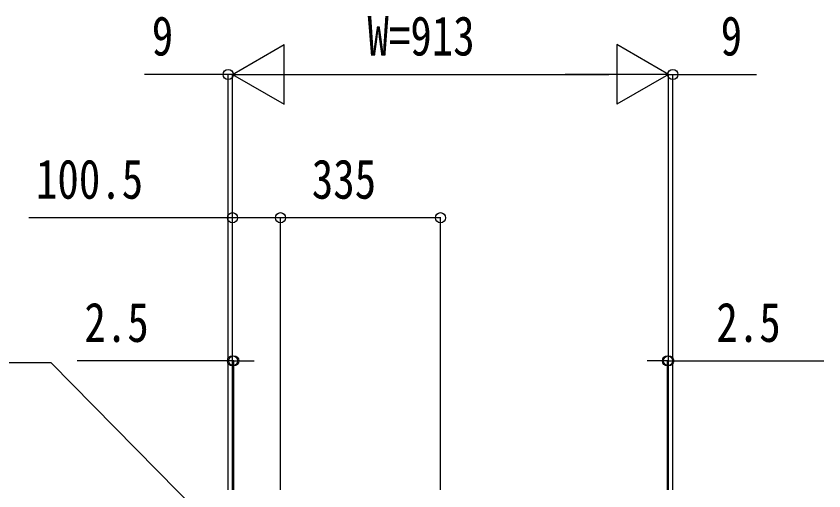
# Model space of a CAD drawing. Units: millimetres, scale not verified. Extents: x -10512 to 10512, y -7425 to 7425.
# Drawn here: x -5472 to -3781, y -2935 to -1940 of the extents above; entities that cross this region are included whole.
import ezdxf
from ezdxf.enums import TextEntityAlignment as Align

# ---------------------------------------------------------------- set-up
doc = ezdxf.new("R2010")
doc.units = ezdxf.units.MM
doc.header["$LTSCALE"] = 40
doc.layers.add('0-6_YKK_D', color=6, linetype='Continuous')
doc.styles.add('ＭＳ ゴシック', font='')
doc.styles.get('ＭＳ ゴシック').set_extended_font_data('MS Gothic')

msp = doc.modelspace()

# ---------------------------------------------------------------- linework, layer by layer
at = {"layer": '0-6_YKK_D'}
for p, q in [((-5018.95, -2062.5), (-4910.7, -2000)), ((-4910.7, -2125), (-4910.7, -2000)), ((-4105.95, -2062.5), (-4214.2, -2000)), ((-4214.2, -2000), (-4214.2, -2125)), ((-5027.95, -2062.5), (-5202.95, -2062.5)), ((-5027.95, -2932.5), (-5027.95, -2061.5)), ((-5018.95, -2062.5), (-5027.95, -2062.5)), ((-5018.95, -2932.5), (-5018.95, -2061.5)), ((-5018.95, -2932.5), (-5018.95, -2061.5)), ((-5018.95, -2062.5), (-4976.45, -2062.5)), ((-5018.95, -2062.5), (-4910.7, -2125)), ((-5018.95, -2062.5), (-4802.44, -2062.5)), ((-4893.95, -2062.5), (-4230.95, -2062.5)), ((-4105.95, -2062.5), (-4322.46, -2062.5)), ((-4105.95, -2062.5), (-4214.2, -2125)), ((-4105.95, -2062.5), (-4148.45, -2062.5)), ((-4105.95, -2932.5), (-4105.95, -2061.5)), ((-4105.95, -2932.5), (-4105.95, -2061.5)), ((-4105.95, -2062.5), (-4096.95, -2062.5)), ((-4096.95, -2932.5), (-4096.95, -2061.5)), ((-4096.95, -2062.5), (-3921.95, -2062.5)), ((-5018.95, -2932.5), (-5018.95, -2361.5)), ((-4918.45, -2932.5), (-4918.45, -2361.5)), ((-4918.45, -2932.5), (-4918.45, -2361.5)), ((-4583.45, -2362.5), (-4918.45, -2362.5)), ((-4583.45, -2932.5), (-4583.45, -2361.5)), ((-5018.95, -2662.5), (-5343.95, -2662.5)), ((-5018.95, -2932.5), (-5018.95, -2661.5)), ((-5016.45, -2662.5), (-5018.95, -2662.5)), ((-5016.45, -2932.5), (-5016.45, -2661.5)), ((-5016.45, -2662.5), (-4973.95, -2662.5)), ((-4108.45, -2662.5), (-4150.95, -2662.5)), ((-4108.45, -2932.5), (-4108.45, -2661.5)), ((-4108.45, -2662.5), (-4105.95, -2662.5)), ((-4105.95, -2932.5), (-4105.95, -2661.5)), ((-4105.95, -2662.5), (-3780.95, -2662.5))]:
    msp.add_line(p, q, dxfattribs=at)
for points in [[(-4918.45, -2362.5), (-5018.95, -2362.5), (-5445.45, -2362.5)], [(-4925.95, -3147), (-4955.75, -3116.7), (-5398.41, -2666.5), (-6048.7, -2666.5)]]:
    msp.add_lwpolyline(points, dxfattribs=at)
for centre in [(-5027.95, -2062.5), (-4096.95, -2062.5), (-5018.95, -2362.5), (-4918.45, -2362.5), (-4918.45, -2362.5), (-4583.45, -2362.5), (-5018.95, -2662.5), (-5016.45, -2662.5), (-4108.45, -2662.5), (-4105.95, -2662.5)]:
    msp.add_circle(centre, 10.62, dxfattribs=at)

# ---------------------------------------------------------------- texts
at = {"layer": '0-6_YKK_D', "style": 'ＭＳ ゴシック', "width": 0.8}
for s, p in [('9', (-5187.95, -2047.5)), ('W=913', (-4736.45, -2047.5)), ('9', (-3996.95, -2047.5)), ('100.5', (-5430.45, -2347.5)), ('335', (-4852.95, -2347.5)), ('2.5', (-5328.95, -2647.5)), ('2.5', (-4005.95, -2647.5))]:
    msp.add_text(s, height=82.48, dxfattribs=at).set_placement(p, align=Align.BOTTOM_LEFT)

doc.saveas('drawing.dxf')
